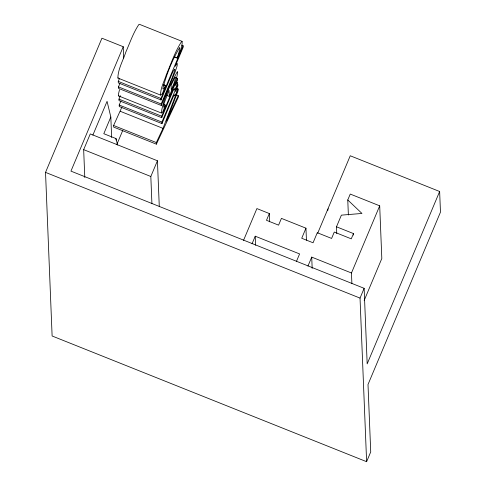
<?xml version="1.0" encoding="UTF-8"?>
<svg xmlns="http://www.w3.org/2000/svg" width="486" height="486" viewBox="0 0 486 486"><rect width="100%" height="100%" fill="white"/><g stroke="black" fill="none" stroke-linecap="round" stroke-linejoin="round"><path stroke-width="0.73" d="M119.501 89.74L118.499 93.944L118.554 95.894L161.267 112.971L162.579 112.211L165.495 105.268L163.393 104.338M174.492 56.996L177.293 58.113L179.699 49.7L179.765 47.373C172.135 59.893 166.54 74.273 162.81 88.525L163.162 89.084L163.958 88.331L165.702 85.56L163.6 84.722M327.455 210.748L327.831 209.764M176.175 94.782L178.271 95.621L178.338 97.188L156.377 144.166L113.663 127.095L113.603 125.485L121.907 107.096M156.377 144.166L156.31 142.556L163.01 128.377L178.01 89.132L178.076 90.754L166.4 121.196L178.271 95.621M317.686 233.237L350.248 155.769L439.642 191.502L440.474 212.133L368.005 384.517L370.721 451.925L366.614 461.7L52.117 335.99L45.526 172.384L101.932 38.206L123.244 46.729L123.699 58.022M123.244 46.729L70.95 171.127L364.136 288.32L367.179 363.886L439.642 191.502M84.783 177.512L83.665 149.645L90.275 133.923L157.434 160.769L159.286 206.714M92.862 135.126L107.06 101.349L110.826 116.998L111.646 137.471M119.933 83.422L118.475 86.897L118.535 88.403L161.243 105.474L161.182 103.968L172.281 77.511L174.857 70.142A12.01 1.069 -68.2 0 0 174.328 69.571L172.895 71.709L161.024 99.958L118.311 82.887L118.25 81.381L119.416 78.611M110.826 116.998L103.804 133.705L116.014 138.583L117.551 144.998M173.496 89.381L174.893 89.946L174.845 88.428L173.028 90.846L161.735 117.703L119.027 100.632L118.967 99.126L120.413 95.687M173.733 95.286L175.13 95.845L175.082 94.327L173.265 96.744L161.978 123.602L119.264 106.531L119.204 105.025L120.941 100.9M116.871 144.409L122.751 130.43M165.702 85.56L162.348 93.677L160.58 95.092L117.867 78.021C118.055 68.939 123.098 60.464 125.892 51.929C129.95 42.738 133.182 32.993 138.796 24.598L139.397 24.3L182.11 41.371C182.687 47.209 179.255 52.816 177.293 58.113M161.024 99.958L160.963 98.451L183.113 45.757L181.715 45.198M161.243 105.474L175.167 71.892L177.135 65.883L177.305 63.417L175.16 66.327L183.173 47.264L183.113 45.757M166.491 95.305L169.292 96.428C172.123 88.318 177.147 80.324 177.633 71.685L177.171 71.916C170.325 84.722 163.387 98.573 161.267 112.971M161.735 117.703L161.674 116.203L177.578 78.374L176.181 77.809M174.893 89.946L177.682 83.306L177.59 82.231L175.276 85.493L177.639 79.874L177.578 78.374M161.978 123.602L161.917 122.101L177.815 84.272L177.876 85.773L175.513 91.392L177.827 88.13L177.919 89.205L175.13 95.845M151.918 203.604L150.824 176.491L157.434 160.769M243.541 240.345L256.894 208.573L269.335 213.548L269.669 221.823M252.052 243.784L255.235 236.202L299.595 253.929L296.405 261.511M269.335 213.548L266.492 220.31L278.581 225.146L281.424 218.378L305.955 228.183L306.441 240.224M305.955 228.183L301.727 238.249L313.057 242.775L317.285 232.715L331.598 238.432L334.277 232.053L351.269 238.845L353.48 233.584L336.488 226.792L341.385 215.146L361.949 213.445L347.769 199.953L350.248 194.066L379.7 205.833L381.82 258.497L364.172 300.476M307.948 266.085L311.72 257.112L351.463 272.992L351.888 283.526M351.463 272.992L379.7 205.833M366.614 461.7L360.029 298.094L364.136 288.32M327.716 210.681L327.856 210.365M328.099 209.162L328.299 208.81M165.489 105.183L163.691 107.266L163.515 105.899L164.207 103.068L169.043 90.238L169.292 96.428M182.11 41.371L181.509 41.675C174.942 51.82 171.102 63.49 166.394 74.571C164.353 81.271 160.404 87.978 160.58 95.092M117.867 78.021L118.359 77.9M118.554 95.894L118.912 95.912M174.486 56.868L177.287 57.986M163.606 84.843L165.708 85.682M118.25 81.381L160.963 98.451M163.393 104.429L165.495 105.268M118.475 86.897L161.182 103.968M118.967 99.126L161.674 116.203M119.204 105.025L161.917 122.101M120.297 111.306L163.01 128.377M113.603 125.485L156.31 142.556M83.665 149.645L150.824 176.491M45.526 172.384L360.029 298.094M353.48 233.584L353.541 235.09M347.769 199.953L348.377 215M336.488 226.792L336.762 233.559M311.72 257.112L312.176 268.394M255.235 236.202L255.6 245.23M116.014 138.583L116.075 140.102M175.604 77.383L174.45 81.988L171.279 90.086L171.09 85.366L174.28 78.58L175.246 77.128L175.604 77.383"/></g></svg>
